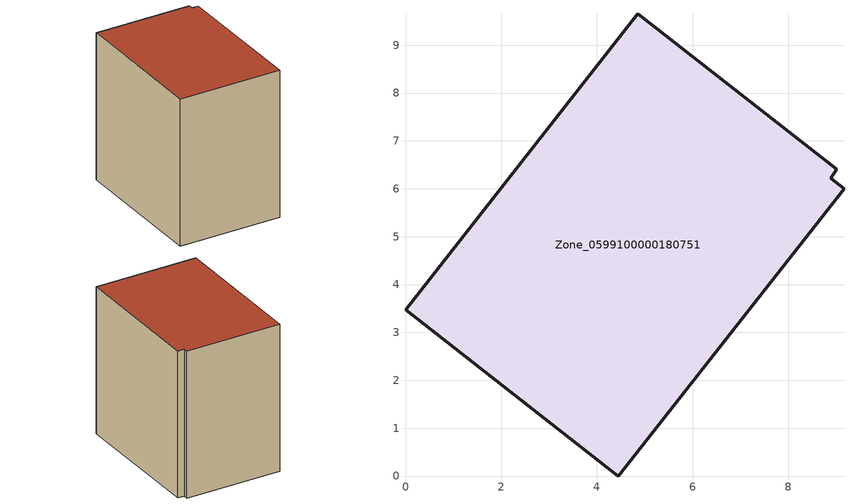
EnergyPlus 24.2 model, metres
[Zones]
Zone_0599100000180751
 floor ground (C_G): 0,3.48 4.85,9.65 9.01,6.4 8.88,6.22 9.16,6 4.44,0 z3.12
 wall outside (C_F): 4.85,9.65 0,3.48 4.44,0 9.16,6 8.88,6.22 9.01,6.4 4.85,9.65 z3.12:11.21
 roof outside (C_R): 9.16,6 8.88,6.22 9.01,6.4 4.85,9.65 0,3.48 4.44,0 z11.21
[BUILDING]
Pand.0599100000180751: North Axis=0; Terrain=City; Loads Convergence Tolerance Value=0.04; Temperature Convergence Tolerance Value=0.4; Solar Distribution=FullExterior; Maximum Number of Warmup Days=25; Minimum Number of Warmup Days=1
[Site:Location]
Rotterdam.The.Hague.AP_ZH_NLD Design_Conditions: Latitude=51.96; Longitude=4.45; Time Zone=1; Elevation=-4.5
[SITE:GROUNDTEMPERATURE:BUILDINGSURFACE]
18, 18, 18, 18, 18, 18, 18, 18, 18, 18, 18, 18
[MATERIAL] Thermal Absorptance=0.9; Solar Absorptance=0.7; Visible Absorptance=0.7
Name | Roughness | Thickness | Conductivity | Density | Specific Heat
G.TI.1946-1964 | MediumSmooth | 0.15 | 1 | 540 | 1210
F.TI.1946-1964 | Rough | 0.3 | 0.857143 | 1920 | 840
R.TI.1946-1964 | MediumRough | 0.2 | 0.277778 | 1500 | 1000
[CONSTRUCTION]
C_G: G.TI.1946-1964
C_F: F.TI.1946-1964
C_R: R.TI.1946-1964
[ZONE]
Zone_0599100000180751: Type=1; Multiplier=1; Ceiling Height=Autocalculate; Volume=Autocalculate; Floor Area=autocalculate; Part of Total Floor Area=Yes
[ZONEINFILTRATION:DESIGNFLOWRATE]
Infil_Zone_0599100000180751: Zone or ZoneList or Space or SpaceList=Zone_0599100000180751; Schedule=AlwaysOn; Design Flow Rate Calculation Method=Flow/Area; Flow Rate per Floor Area=0.003; Constant Term Coefficient=1; Temperature Term Coefficient=0; Velocity Term Coefficient=0; Velocity Squared Term Coefficient=0
[HVACTEMPLATE:ZONE:IDEALLOADSAIRSYSTEM]
Zone_0599100000180751: Maximum Heating Supply Air Temperature=50; Minimum Cooling Supply Air Temperature=13; Maximum Heating Supply Air Humidity Ratio=0.0156; Minimum Cooling Supply Air Humidity Ratio=0.0077; Heating Limit=NoLimit; Cooling Limit=NoLimit; Dehumidification Control Type=ConstantSensibleHeatRatio; Cooling Sensible Heat Ratio=0.7; Dehumidification Setpoint=60; Humidification Control Type=None; Humidification Setpoint=30; Outdoor Air Method=None; Outdoor Air Flow Rate per Person=0.00944; Outdoor Air Flow Rate per Zone Floor Area=0; Outdoor Air Flow Rate per Zone=0; Demand Controlled Ventilation Type=None; Outdoor Air Economizer Type=NoEconomizer; Heat Recovery Type=None; Sensible Heat Recovery Effectiveness=0.7; Latent Heat Recovery Effectiveness=0.65
[ZONECONTROL:THERMOSTAT]
ThermostatControl_Zone_0599100000180751: Zone or ZoneList=Zone_0599100000180751; Control Type Schedule=DualSetpointControlType; Control 1=Thermostat_Zone_0599100000180751; Temperature Difference Between Cutout And Setpoint=0
[THERMOSTATSETPOINT:DUALSETPOINT]
Thermostat_Zone_0599100000180751: Heating Setpoint Temperature Schedule=HeatingSetpoint_Zone_0599100000180751; Cooling Setpoint Temperature Schedule=CoolingSetpoint_Zone_0599100000180751
[SCHEDULE:COMPACT]
HeatingSetpoint_Zone_0599100000180751: Through: 12/31, For: AllDays, Until: 24:00, 21
CoolingSetpoint_Zone_0599100000180751: Through: 12/31, For: AllDays, Until: 24:00, 24
DualSetpointControlType: Through: 12/31, For: AllDays, Until: 24:00, 4
AlwaysOn: Through: 12/31, For: AllDays, Until: 24:00, 1
